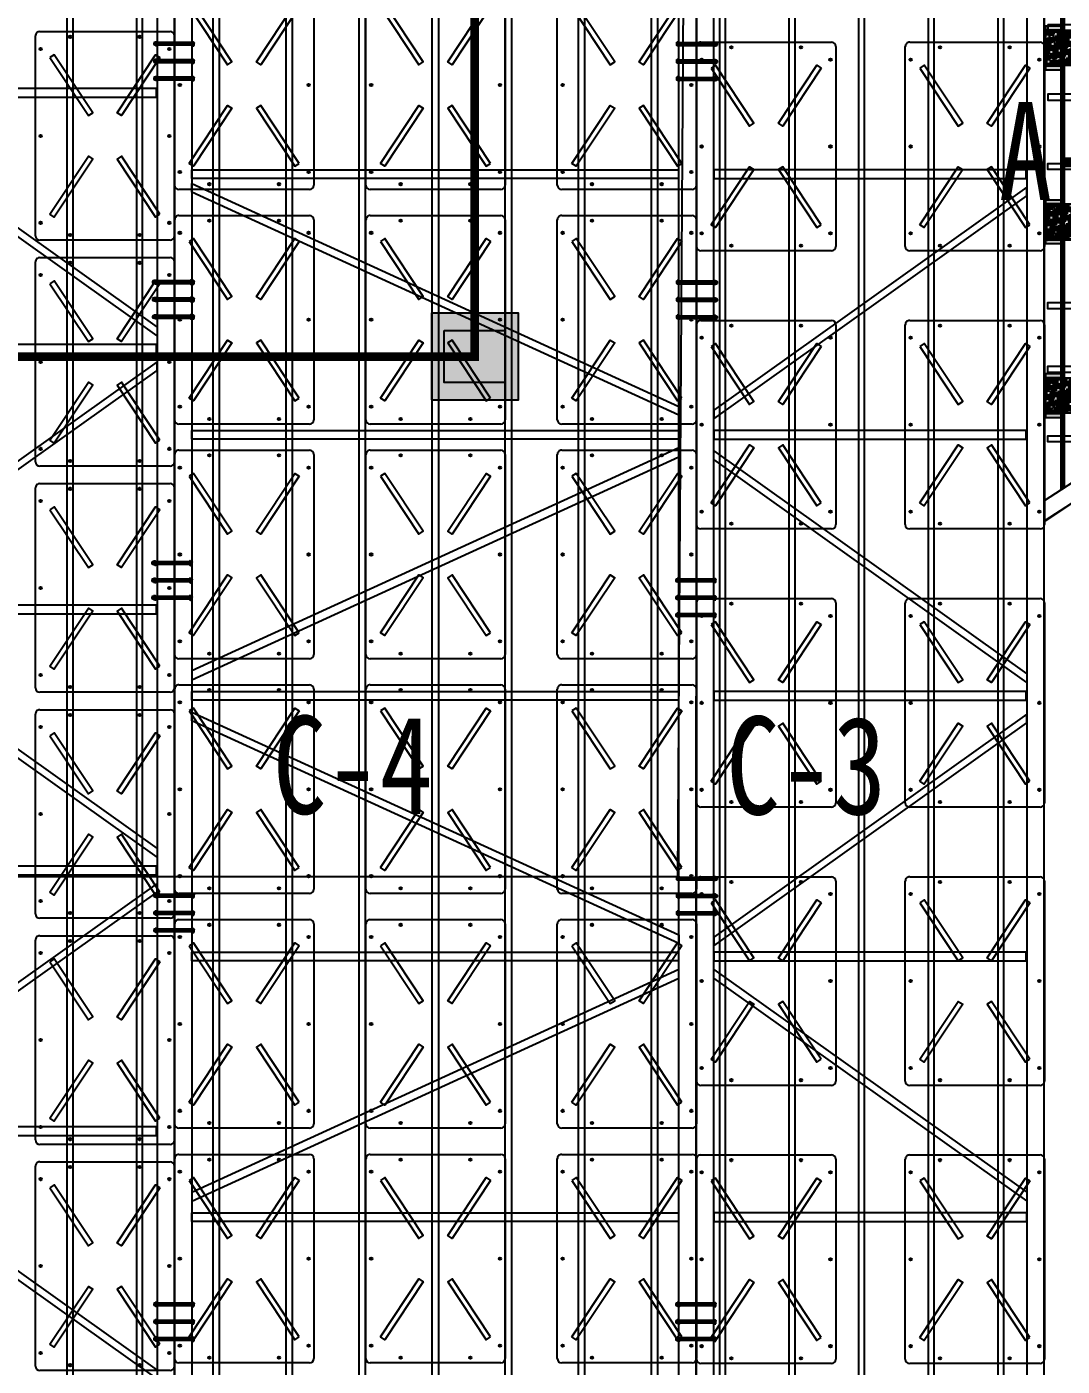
# Model space of a CAD drawing. Extents: x -89702 to 926017, y -610001 to -56924.
# Drawn here: x 330100 to 336052, y -120577 to -112874 of the extents above; entities that cross this region are included whole.
import ezdxf

# ---------------------------------------------------------------- set-up
doc = ezdxf.new("R2010")
doc.units = 0
doc.header["$LTSCALE"] = 10
doc.header["$MEASUREMENT"] = 0
for name, color, linetype in [('BJ02', 2, 'Continuous'), ('PUB_TEXT', 7, 'Continuous'), ('W-FLOAT_BOWL浮筒', 253, 'Continuous'), ('W-PLASTIC_RAILINGS塑木栏杆', 6, 'Continuous'), ('W-STEEL_FRAME钢架', 3, 'Continuous'), ('W-STEEL_KEEL钢龙骨', 5, 'Continuous'), ('塑木板', 32, 'Continuous'), ('柱子', 6, 'Continuous'), ('柱子底座', 2, 'Continuous'), ('橡胶块', 2, 'Continuous'), ('螺栓孔位', 2, 'Continuous'), ('铝合金', 7, 'Continuous')]:
    doc.layers.add(name, color=color, linetype=linetype)
doc.styles.add('黑体', font='simhei.ttf', dxfattribs={"width": 0.8})

# ---------------------------------------------------------------- blocks, each defined once
blk = doc.blocks.new('0')
at = {"layer": 'BJ02', "color": 5}
for points in [[(585865.5, 17626.5), (584365.9, 18626.2), (584365.9, 14124.4), (585865.5, 15124.1)], [(579365.9, 17124.3), (577365.8, 17124.3), (577365.5, 5124.3), (579365.5, 5124.3)], [(582365.9, 17124.3), (579365.9, 17124.3), (579365.6, 9124.4), (582365.5, 9124.4)], [(584365.9, 17124.3), (582365.9, 17124.3), (582365.5, 9124.4), (584365.5, 9124.4)]]:
    blk.add_lwpolyline(points, close=True, dxfattribs=at)
at = {"layer": 'PUB_TEXT', "color": 3, "style": '黑体', "width": 0.8}
for s, p in [('A-3', (584104.2, 15975.8)), ('C-4', (579931.4, 12445.1)), ('C-3', (582537.9, 12441.8))]:
    blk.add_text(s, height=563.29, dxfattribs=at).set_placement(p)
blk = doc.blocks.new('柱子')
at = {"layer": '柱子'}
blk.add_lwpolyline([(5250, 300), (5600, 300), (5600, 0), (5250, 0)], close=True, dxfattribs=at)
blk = doc.blocks.new('400柱子')
h = blk.add_hatch(color=1)
h.dxf.hatch_style = 1
h.paths.add_polyline_path([(450, 450), (-50, 450), (-50, -50), (450, -50)])
at = {"layer": '柱子', "color": 2}
blk.add_lwpolyline([(-50, -50), (450, -50), (450, 450), (-50, 450)], close=True, dxfattribs=at)
blk = doc.blocks.new('$matou$00000145')
at = {"layer": 'W-FLOAT_BOWL浮筒'}
for p, q in [((-575, 400), (575, 400)), ((-600, -375), (-600, 375)), ((600, 375), (600, -375)), ((575, -400), (-575, -400))]:
    blk.add_line(p, q, dxfattribs=at)
at = {"layer": 'W-FLOAT_BOWL浮筒', "color": 3}
for p, q in [((-507, 370), (-493, 370)), ((-500, 377), (-500, 363)), ((-7, 370), (7, 370)), ((0, 377), (0, 363)), ((493, 370), (507, 370)), ((500, 377), (500, 363)), ((-577, 200), (-563, 200)), ((-570, 207), (-570, 193)), ((563, 200), (577, 200)), ((570, 207), (570, 193)), ((-577, -200), (-563, -200)), ((-570, -193), (-570, -207)), ((563, -200), (577, -200)), ((570, -193), (570, -207)), ((-507, -370), (-493, -370)), ((-500, -377), (-500, -363)), ((-7, -370), (7, -370)), ((0, -377), (0, -363)), ((493, -370), (507, -370)), ((500, -377), (500, -363))]:
    blk.add_line(p, q, dxfattribs=at)
at = {"layer": 'W-FLOAT_BOWL浮筒', "ltscale": 100}
for points in [[(-450.2, 316.3), (-116.8, 95.4), (-133.3, 70.3), (-466.8, 291.3)], [(450.2, 316.3), (116.8, 95.4), (133.3, 70.3), (466.8, 291.3)], [(-450.2, -316.3), (-116.8, -95.4), (-133.3, -70.3), (-466.8, -291.3)], [(450.2, -316.3), (116.8, -95.4), (133.3, -70.3), (466.8, -291.3)]]:
    blk.add_lwpolyline(points, close=True, dxfattribs=at)
at = {"layer": 'W-FLOAT_BOWL浮筒'}
for centre in [(-500, 370), (0, 370), (500, 370), (-570, 200), (570, 200), (-570, -200), (570, -200), (-500, -370), (0, -370), (500, -370)]:
    blk.add_circle(centre, 7, dxfattribs=at)
for centre, start, end in [((-575, 375), 90, 180), ((575, 375), 0, 90), ((-575, -375), 180, 270), ((575, -375), 270, 0)]:
    blk.add_arc(centre, 25, start, end, dxfattribs=at)
blk = doc.blocks.new('*U163')
at = {"layer": 'W-FLOAT_BOWL浮筒', "rotation": 270}
blk.add_blockref('$matou$00000145', (0, 0), dxfattribs=at)
blk = doc.blocks.new('*U164')
at = {"layer": 'W-FLOAT_BOWL浮筒', "color": 0, "linetype": 'ByBlock', "lineweight": -2, "transparency": 16777216}
for p in [(0, 6400), (1200, 6400), (0, 4800), (1200, 4800), (0, 3200), (1200, 3200), (0, 1600), (1200, 1600), (0, 0), (1200, 0)]:
    blk.add_blockref('*U163', p, dxfattribs=at)
blk = doc.blocks.new('*U189')
at = {"layer": 'W-FLOAT_BOWL浮筒', "rotation": 270}
blk.add_blockref('$matou$00000145', (0, 0), dxfattribs=at)
blk = doc.blocks.new('*U190')
at = {"layer": 'W-FLOAT_BOWL浮筒', "color": 0, "linetype": 'ByBlock', "lineweight": -2, "transparency": 16777216}
for p in [(0, 6750), (1100, 6750), (2200, 6750), (0, 5400), (1100, 5400), (2200, 5400), (0, 4050), (1100, 4050), (2200, 4050), (0, 2700), (1100, 2700), (2200, 2700), (0, 1350), (1100, 1350), (2200, 1350), (0, 0), (1100, 0), (2200, 0)]:
    blk.add_blockref('*U189', p, dxfattribs=at)
blk = doc.blocks.new('*U197')
at = {"layer": 'W-FLOAT_BOWL浮筒', "rotation": 270}
blk.add_blockref('$matou$00000145', (0, 0), dxfattribs=at)
blk = doc.blocks.new('*U198')
at = {"layer": 'W-FLOAT_BOWL浮筒', "color": 0, "linetype": 'ByBlock', "lineweight": -2, "transparency": 16777216}
for p in [(1200, 10400), (1200, 9100), (1200, 7800), (1200, 6500), (1200, 5200), (1200, 3900)]:
    blk.add_blockref('*U197', p, dxfattribs=at)
blk = doc.blocks.new('01')
h = blk.add_hatch()
h.set_pattern_fill('HOUND', color=77, scale=5)
h.set_pattern_definition([(0, (0, 0), (31.75, 7.9375), [127, -63.5]), (90, (0, 0), (-7.9375, -31.75), [127, -63.5])])
h.paths.add_polyline_path([(50227.1, 12927.9), (50227.1, 12727.9), (50427.1, 12727.9), (50427.1, 12927.9)])
h.paths.add_polyline_path([(50382.1, 12892.9, -1), (50402.1, 12892.9, -1)], flags=16)
h.paths.add_polyline_path([(50252.1, 12892.9, -1), (50272.1, 12892.9, -1)], flags=16)
h.paths.add_polyline_path([(50402.1, 12762.9, -1), (50382.1, 12762.9, -1)], flags=16)
h.paths.add_polyline_path([(50272.1, 12762.9, -1), (50252.1, 12762.9, -1)], flags=16)
at = {"color": 251}
blk.add_lwpolyline([(50227.1, 12927.9), (50427.1, 12927.9), (50427.1, 12727.9), (50227.1, 12727.9)], close=True, dxfattribs=at)
at = {"color": 6}
for centre in [(50262.1, 12892.9), (50392.1, 12892.9), (50262.1, 12762.9), (50392.1, 12762.9)]:
    blk.add_circle(centre, 10, dxfattribs=at)
blk = doc.blocks.new('橡胶块')
h = blk.add_hatch(color=6)
h.dxf.hatch_style = 1
h.paths.add_polyline_path([(100, 125.7), (10, 125.7), (10, -124.4), (100, -124.4)])
h.paths.add_polyline_path([(55, 65.6, -1), (75, 65.6, -1)], flags=16)
h.paths.add_polyline_path([(75, -64.4, -1), (55, -64.4, -1)], flags=16)
at = {"color": 2}
for points in [[(100, 125.7), (10, 125.7), (10, -124.4), (100, -124.4)], [(10, 105.7), (100, 105.7), (100, -104.4), (10, -104.4)]]:
    blk.add_lwpolyline(points, close=True, dxfattribs=at)
for points in [[(55, 65.6, -1), (75, 65.6, -1)], [(75, -64.4, -1), (55, -64.4, -1)]]:
    blk.add_lwpolyline(points, format="xyb", close=True, dxfattribs=at)
for centre in [(65, 65.6), (65, -64.4)]:
    blk.add_circle(centre, 10, dxfattribs=at)
at = {"layer": '柱子底座', "color": 2}
blk.add_lwpolyline([(-95, -100), (95, -100, 0.414214), (100, -95), (100, 95, 0.414214), (95, 100), (-95, 100, 0.414214), (-100, 95), (-100, -95, 0.414214)], format="xyb", close=True, dxfattribs=at)
at = {"color": 4, "rotation": 180}
blk.add_blockref('01', (50327.1, 12827.9), dxfattribs=at)
blk = doc.blocks.new('A-3')
at = {"color": 4}
for p, q in [((614368.7, 24538.7), (614368.7, 28785.3)), ((614368.7, 28764), (614368.7, 24764)), ((614368.7, 28764), (614368.7, 28664))]:
    blk.add_line(p, q, dxfattribs=at)
blk.add_lwpolyline([(614475.7, 28715.9), (614475.7, 24610)], dxfattribs=at)
at = {"layer": 'W-STEEL_FRAME钢架', "color": 1}
for p, q in [((614575.7, 27998.2), (615080.6, 28323.4)), ((614575.7, 27938.8), (615126.6, 28293.5)), ((615768.7, 27818.5), (614575.7, 27818.5)), ((615629, 27768.9), (614575.7, 26788.1)), ((615768.7, 27768.5), (614575.7, 27768.5)), ((615700.6, 27768.5), (614575.7, 26718.5)), ((615700.6, 25568.5), (614575.7, 26618.5)), ((615629, 25568.2), (614575.7, 26548.9)), ((615768.7, 25568.5), (614575.7, 25568.5)), ((615768.7, 25518.5), (614575.7, 25518.5)), ((614575.7, 25398.2), (615136.7, 25037)), ((614575.7, 25338.8), (615090.7, 25007.2))]:
    blk.add_line(p, q, dxfattribs=at)
at = {"layer": 'W-STEEL_FRAME钢架'}
for points in [[(615868.7, 27812), (614368.7, 28785.3), (614368.7, 28904.5), (615868.7, 27931.2), (615868.7, 27812)], [(615868.7, 25512), (615868.7, 25392.7), (614368.7, 24422.1), (614368.7, 24538.7)], [(615868.7, 25512), (614368.7, 24538.7)]]:
    blk.add_lwpolyline(points, dxfattribs=at)
at = {"layer": 'W-STEEL_KEEL钢龙骨', "color": 4}
for points in [[(614841.4, 28478.6), (614388.7, 28478.6), (614388.7, 28513.6), (614787.4, 28513.6)], [(614388.7, 28045.2), (615509, 28045.2)], [(614388.7, 28045), (614388.7, 28010.2), (615562.9, 28010.2)], [(615868.7, 27679.2), (614388.7, 27679.2), (614388.7, 27644.2), (615868.7, 27644.2)], [(615868.7, 27608.3), (615868.7, 27608.3)], [(615868.7, 27573.3), (615868.7, 27573.3)], [(614388.7, 27279.2), (615868.7, 27279.2)], [(614388.7, 27279), (614388.7, 27244.2), (615868.7, 27244.2)], [(615868.7, 27228.3), (615868.7, 27228.3)], [(615868.7, 27193.3), (615868.7, 27193.3)], [(615868.7, 26879.2), (614388.7, 26879.2), (614388.7, 26844.2), (615868.7, 26844.2)], [(615868.7, 26848.3), (615868.7, 26848.3)], [(615868.7, 26813.3), (615868.7, 26813.3)], [(615868.7, 26444.6), (614388.7, 26444.6), (614388.7, 26479.6), (615868.7, 26479.6)], [(615868.7, 26468.3), (615868.7, 26468.3)], [(615868.7, 26433.3), (615868.7, 26433.3)], [(615868.7, 26044.6), (614388.7, 26037.3), (614388.7, 26079.6), (615868.7, 26079.6)], [(615868.7, 26053.3), (615868.7, 26053.3)], [(615868.7, 25644.6), (614388.7, 25644.6), (614388.7, 25679.6), (615868.7, 25679.6)], [(615868.7, 25708.3), (615868.7, 25708.3)], [(615868.7, 25673.3), (615868.7, 25673.3)], [(615509, 25278.6), (614388.7, 25278.6), (614388.7, 25313.6), (615562.9, 25313.6)], [(614892.5, 24878.6), (614388.7, 24878.6), (614388.7, 24913.6), (614946.5, 24913.6)]]:
    blk.add_lwpolyline(points, dxfattribs=at)
at = {"layer": '塑木板', "color": 6}
for p, q in [((614465.7, 24603.4), (614465.7, 28722.4)), ((614465.7, 24603.4), (614465.7, 28722.4)), ((614485.7, 24616.7), (614485.7, 28709.4)), ((614485.7, 24616.7), (614485.7, 28709.4)), ((614575.7, 24676.7), (614575.7, 28651)), ((614575.7, 24676.7), (614575.7, 28651))]:
    blk.add_line(p, q, dxfattribs=at)
at = {"layer": '铝合金', "color": 2}
for p, q in [((615768.7, 27876.9), (615768.7, 25447.1)), ((615868.7, 27812), (615868.7, 25511.8)), ((615868.7, 27812), (615868.7, 25511.8)), ((615868.7, 27812), (615868.7, 25511.8)), ((615868.7, 27812), (615868.7, 25511.8)), ((615868.7, 27812), (615868.7, 25511.8)), ((615868.7, 27812), (615868.7, 25511.8)), ((615868.7, 27812), (615868.7, 25511.8))]:
    blk.add_line(p, q, dxfattribs=at)
blk.add_lwpolyline([(615868.7, 26088.3), (615868.7, 26088.3)], dxfattribs=at)
at = {"layer": '橡胶块', "color": 2, "rotation": 180}
for p in [(614475.7, 28145), (614475.7, 27145), (614475.7, 26145), (614475.7, 25145)]:
    blk.add_blockref('橡胶块', p, dxfattribs=at)
blk = doc.blocks.new('C-3')
at = {"layer": 'W-STEEL_FRAME钢架', "color": 1}
for points in [[(581866, 31358.9), (581866, 31408.9), (580069, 31408.9), (580069, 31358.9)], [(581869, 31258.9), (581869, 31308.9), (580069, 30026.3), (580069, 29976.3)], [(581866, 29858.9), (581866, 29908.9), (580069, 29908.9), (580069, 29858.9)], [(581869, 28508.9), (581869, 28458.9), (580069, 29741.5), (580069, 29791.5)], [(581866, 28358.9), (581866, 28408.9), (580069, 28408.9), (580069, 28358.9)], [(580069, 26995.9), (580069, 26945.9), (581869, 28227.2), (581869, 28277.2)], [(581866, 26858.9), (581866, 26908.9), (580069, 26908.9), (580069, 26858.9)], [(580069, 26758.9), (580069, 26808.9), (581869, 25527.6), (581869, 25477.6)], [(581869, 25359.2), (581869, 25409.2), (580069, 25409.2), (580069, 25359.2)]]:
    blk.add_lwpolyline(points, close=True, dxfattribs=at)
at = {"layer": 'W-STEEL_KEEL钢龙骨', "color": 4}
for points in [[(580136.5, 24383.6), (580136.5, 32383.6), (580101.5, 32383.6), (580101.5, 24383.6)], [(580536.5, 24383.6), (580536.5, 32383.6), (580501.5, 32383.6), (580501.5, 24383.6)], [(580936.5, 24383.6), (580936.5, 32383.6), (580901.5, 32383.6), (580901.5, 24383.6)], [(581336.5, 24383.6), (581336.5, 32383.6), (581301.5, 32383.6), (581301.5, 24383.6)], [(581736.5, 24383.6), (581736.5, 32383.6), (581701.5, 32383.6), (581701.5, 24383.6)]]:
    blk.add_lwpolyline(points, close=True, dxfattribs=at)
at = {"layer": '铝合金', "color": 2}
blk.add_lwpolyline([(580069, 24383.6), (580069, 32383.6), (579969, 32383.6), (579969, 24383.6)], close=True, dxfattribs=at)
at = {"layer": '铝合金', "color": 3}
blk.add_lwpolyline([(581869, 24383.6), (581969, 24383.6), (581969, 32383.6), (581869, 32383.6), (581869, 24388.5)], dxfattribs=at)
blk = doc.blocks.new('1')
at = {"color": 1}
for p, q in [((-1521936.3, 1214346.4), (-1521933.9, 1214347.4)), ((-1521918.6, 1214347.4), (-1521916.3, 1214346.4))]:
    blk.add_line(p, q, dxfattribs=at)
at = {"lineweight": -3}
for p, q in [((-1521936.3, 1214341.4), (-1521936.3, 1214346.4)), ((-1521936.3, 1214346.4), (-1521916.3, 1214346.4)), ((-1521935.3, 1214341.4), (-1521936.3, 1214341.4)), ((-1521933.9, 1214347.4), (-1521931.6, 1214347.4)), ((-1521933.3, 1214351.8), (-1521931.3, 1214354.8)), ((-1521933.3, 1214136.4), (-1521933.3, 1214351.8)), ((-1521919.3, 1214351.8), (-1521933.3, 1214351.8)), ((-1521931.6, 1214347.4), (-1521918.6, 1214347.4)), ((-1521931.6, 1214346.4), (-1521931.6, 1214341.4)), ((-1521921.3, 1214354.8), (-1521931.3, 1214354.8)), ((-1521919.3, 1214351.8), (-1521921.3, 1214354.8)), ((-1521918.6, 1214347.4), (-1521920.9, 1214347.4)), ((-1521920.9, 1214346.4), (-1521920.9, 1214341.4)), ((-1521919.3, 1214136.4), (-1521919.3, 1214351.8)), ((-1521917.3, 1214341.4), (-1521916.3, 1214341.4)), ((-1521916.3, 1214341.4), (-1521916.3, 1214346.4)), ((-1521938.3, 1214338.4), (-1521935.3, 1214338.4)), ((-1521938.3, 1214336.4), (-1521931.3, 1214336.4)), ((-1521938.3, 1214336.4), (-1521914.3, 1214336.4)), ((-1521914.3, 1214338.4), (-1521917.3, 1214338.4)), ((-1521938.3, 1214136.4), (-1521931.3, 1214136.4)), ((-1521938.3, 1214136.4), (-1521914.3, 1214136.4)), ((-1521938.3, 1214134.4), (-1521935.3, 1214134.4)), ((-1521935.3, 1214131.4), (-1521936.3, 1214131.4)), ((-1521936.3, 1214131.4), (-1521936.3, 1214126.4)), ((-1521936.3, 1214126.4), (-1521916.3, 1214126.4)), ((-1521933.9, 1214125.4), (-1521931.6, 1214125.4)), ((-1521931.6, 1214126.4), (-1521931.6, 1214131.4)), ((-1521931.6, 1214125.4), (-1521918.6, 1214125.4)), ((-1521920.9, 1214126.4), (-1521920.9, 1214131.4)), ((-1521918.6, 1214125.4), (-1521920.9, 1214125.4)), ((-1521914.3, 1214134.4), (-1521917.3, 1214134.4)), ((-1521917.3, 1214131.4), (-1521916.3, 1214131.4)), ((-1521916.3, 1214131.4), (-1521916.3, 1214126.4))]:
    blk.add_line(p, q, dxfattribs=at)
at = {"color": 6, "lineweight": -3}
for p, q in [((-1521931.3, 1214136.4), (-1521931.3, 1214354.8)), ((-1521921.3, 1214136.4), (-1521921.3, 1214354.8))]:
    blk.add_line(p, q, dxfattribs=at)
at = {"lineweight": -3}
for points in [[(-1521935.3, 1214338.4), (-1521935.3, 1214341.4), (-1521917.3, 1214341.4), (-1521917.3, 1214338.4)], [(-1521933.3, 1214336.4), (-1521938.3, 1214336.4), (-1521938.3, 1214338.4), (-1521914.3, 1214338.4), (-1521914.3, 1214336.4), (-1521919.3, 1214336.4)], [(-1521933.3, 1214136.4), (-1521938.3, 1214136.4), (-1521938.3, 1214134.4), (-1521914.3, 1214134.4), (-1521914.3, 1214136.4), (-1521919.3, 1214136.4)], [(-1521935.3, 1214134.4), (-1521935.3, 1214131.4), (-1521917.3, 1214131.4), (-1521917.3, 1214134.4)]]:
    blk.add_lwpolyline(points, dxfattribs=at)
for centre, radius, start, end in [((-1521933.9, 1214128.6), 3.22, 223.60282, 316.39718), ((-1521926.3, 1214140.1), 14.7, 248.76069, 291.23931), ((-1521918.6, 1214128.6), 3.22, 223.60282, 316.39718)]:
    blk.add_arc(centre, radius, start, end, dxfattribs=at)
blk = doc.blocks.new('螺栓孔位')
at = {"layer": '螺栓孔位', "color": 1, "rotation": 270}
for p in [(-1214244.1, -1521833.3), (-1214244.1, -1521933.3), (-1214244.1, -1522033.3)]:
    blk.add_blockref('1', p, dxfattribs=at)
blk = doc.blocks.new('*U1944')
at = {"layer": 'W-STEEL_KEEL钢龙骨', "color": 4}
blk.add_lwpolyline([(17.5, -4000), (17.5, 4000), (-17.5, 4000), (-17.5, -4000)], close=True, dxfattribs=at)
blk = doc.blocks.new('*U1945')
at = {"layer": 'W-STEEL_KEEL钢龙骨', "color": 0, "linetype": 'ByBlock', "lineweight": -2, "transparency": 16777216}
for p in [(0, 0), (420, 0), (840, 0), (1260, 0), (1680, 0), (2100, 0), (2520, 0)]:
    blk.add_blockref('*U1944', p, dxfattribs=at)
blk = doc.blocks.new('C-4')
at = {"layer": 'W-STEEL_FRAME钢架', "color": 1}
for points in [[(584103.2, 29109.4), (584103.2, 29159.4), (581306.2, 29159.4), (581306.2, 29109.4)], [(584106.2, 27759.4), (584106.2, 27709.4), (581306.2, 28992), (581306.2, 29042)], [(584103.2, 27609.4), (584103.2, 27659.4), (581306.2, 27659.4), (581306.2, 27609.4)], [(581306.2, 26278.4), (581306.2, 26228.4), (584106.2, 27509.7), (584106.2, 27559.7)], [(584103.2, 26109.7), (584103.2, 26159.7), (581306.2, 26159.7), (581306.2, 26109.7)], [(584106.2, 24759.7), (584106.2, 24709.7), (581306.2, 25992.3), (581306.2, 26042.3)], [(584103.2, 24609.8), (584103.2, 24659.8), (581306.2, 24659.8), (581306.2, 24609.8)], [(584106.2, 24471), (584106.2, 24521), (581306.2, 23238.4), (581306.2, 23188.4)], [(584103.2, 23109.7), (584103.2, 23159.7), (581306.2, 23159.7), (581306.2, 23109.7)]]:
    blk.add_lwpolyline(points, close=True, dxfattribs=at)
at = {"layer": '铝合金', "color": 2}
blk.add_lwpolyline([(581306.2, 22134.6), (581306.2, 30134.6), (581206.2, 30134.6), (581206.2, 22134.6)], close=True, dxfattribs=at)
blk.add_lwpolyline([(584106.2, 22134.6), (584206.2, 22134.6), (584206.2, 30134.6), (584106.2, 30134.6), (584106.2, 22134.6)], dxfattribs=at)
at = {"layer": 'W-STEEL_KEEL钢龙骨'}
blk.add_blockref('*U1945', (581445.7, 26134.6), dxfattribs=at)
blk = doc.blocks.new('*U1950')
at = {"layer": 'W-STEEL_KEEL钢龙骨', "color": 4}
blk.add_lwpolyline([(-17.5, 6000), (-17.5, -6000), (17.5, -6000), (17.5, 6000)], close=True, dxfattribs=at)
blk = doc.blocks.new('*U1951')
at = {"layer": 'W-STEEL_KEEL钢龙骨', "color": 0, "linetype": 'ByBlock', "lineweight": -2, "transparency": 16777216}
for p in [(0, 0), (400, 0)]:
    blk.add_blockref('*U1950', p, dxfattribs=at)
blk = doc.blocks.new('C-9')
at = {"layer": 'W-STEEL_FRAME钢架', "color": 1}
for points in [[(584470.3, 13344.8), (584470.3, 13394.8), (586270.3, 12112.2), (586270.3, 12062.2)], [(584473.3, 11994.8), (584473.3, 11944.8), (586270.3, 11944.8), (586270.3, 11994.8)], [(586270.3, 11826.1), (586270.3, 11876.1), (584470.3, 10594.8), (584470.3, 10544.8)], [(584473.3, 10495.1), (584473.3, 10445.1), (586270.3, 10445.1), (586270.3, 10495.1)], [(584470.3, 10345.1), (584470.3, 10395.1), (586270.3, 9112.5), (586270.3, 9062.5)], [(584473.3, 8995.1), (584473.3, 8945.1), (586270.3, 8945.1), (586270.3, 8995.1)], [(584470.3, 7595.1), (584470.3, 7545.1), (586270.3, 8827.7), (586270.3, 8877.7)], [(584473.3, 7495.1), (584473.3, 7445.1), (586270.3, 7445.1), (586270.3, 7495.1)], [(584470.3, 7345.1), (584470.3, 7395.1), (586270.3, 6112.5), (586270.3, 6062.5)], [(584473.3, 6022.6), (584473.3, 5972.6), (586270.3, 5972.6), (586270.3, 6022.6)]]:
    blk.add_lwpolyline(points, close=True, dxfattribs=at)
at = {"layer": '铝合金', "color": 2}
blk.add_lwpolyline([(584470.3, 17465.9), (584370.3, 17465.9), (584370.3, 5465.9), (584470.3, 5465.9), (584470.3, 17465.9)], dxfattribs=at)
at = {"layer": 'W-STEEL_KEEL钢龙骨'}
blk.add_blockref('*U1951', (584570.4, 11465.9), dxfattribs=at)

msp = doc.modelspace()

# ---------------------------------------------------------------- linework, layer by layer
at = {"color": 6, "const_width": 50}
msp.add_lwpolyline([(327423.9, -103970.1), (332673.9, -103970.1), (332673.9, -109370.1), (332673.9, -114770.1), (327423.9, -114770.1), (327423.9, -109370.1), (327423.9, -103970.1)], dxfattribs=at)
at = {"layer": 'W-PLASTIC_RAILINGS塑木栏杆', "color": 3}
msp.add_lwpolyline([(326899.8, -102621.1), (333937.4, -102621.1), (333839.9, -117763.1), (326802.3, -117763.1)], close=True, dxfattribs=at)

# ---------------------------------------------------------------- block references
at = {"layer": 'BJ02'}
for name, p in [('0', (-248417, -129845.5)), ('A-3', (-278420.2, -140139.7)), ('C-3', (-246020.5, -145104.7))]:
    msp.add_blockref(name, p, dxfattribs=at)
at = {"layer": 'BJ02', "rotation": 180}
msp.add_blockref('C-9', (915318.7, -107255.3), dxfattribs=at)
at = {"layer": 'BJ02', "xscale": -1, "rotation": 180}
msp.add_blockref('C-4', (-250257.7, -90586.5), dxfattribs=at)
at = {"layer": 'W-FLOAT_BOWL浮筒'}
for name, p in [('*U190', (331349.5, -119958.8)), ('*U198', (329349.1, -123901.3)), ('*U164', (334349.9, -119962.1))]:
    msp.add_blockref(name, p, dxfattribs=at)
at = {"layer": '柱子', "color": 1}
msp.add_blockref('柱子', (327248.9, -114920.1), dxfattribs=at)
msp.add_blockref('柱子', (327248.9, -114920.1), dxfattribs=at)
at = {"layer": '柱子', "color": 2}
msp.add_blockref('400柱子', (332475.5, -114970.1), dxfattribs=at)
at = {"layer": '螺栓孔位', "rotation": 180}
for p in [(330940.8, -113078.2), (330942.3, -113080.2), (330933, -114449.3), (330940.8, -114449.1), (330942.3, -114451.1), (330929.6, -116064.1), (330931.1, -116066.1), (333940.6, -116163.8), (333942.1, -116165.8), (330940.8, -117977.5), (330942.3, -117979.5), (330940.8, -120328.1), (330942.3, -120330.1), (333940.8, -120328.1), (333942.3, -120330.1)]:
    msp.add_blockref('螺栓孔位', p, dxfattribs=at)
at = {"layer": '螺栓孔位', "xscale": -1, "rotation": 180}
for p in [(333955.8, -113078.5), (333957.3, -113080.5), (333955.9, -114449.3), (333957.4, -114451.3), (333955.4, -117877.7), (333956.9, -117879.7)]:
    msp.add_blockref('螺栓孔位', p, dxfattribs=at)

doc.saveas('drawing.dxf')
